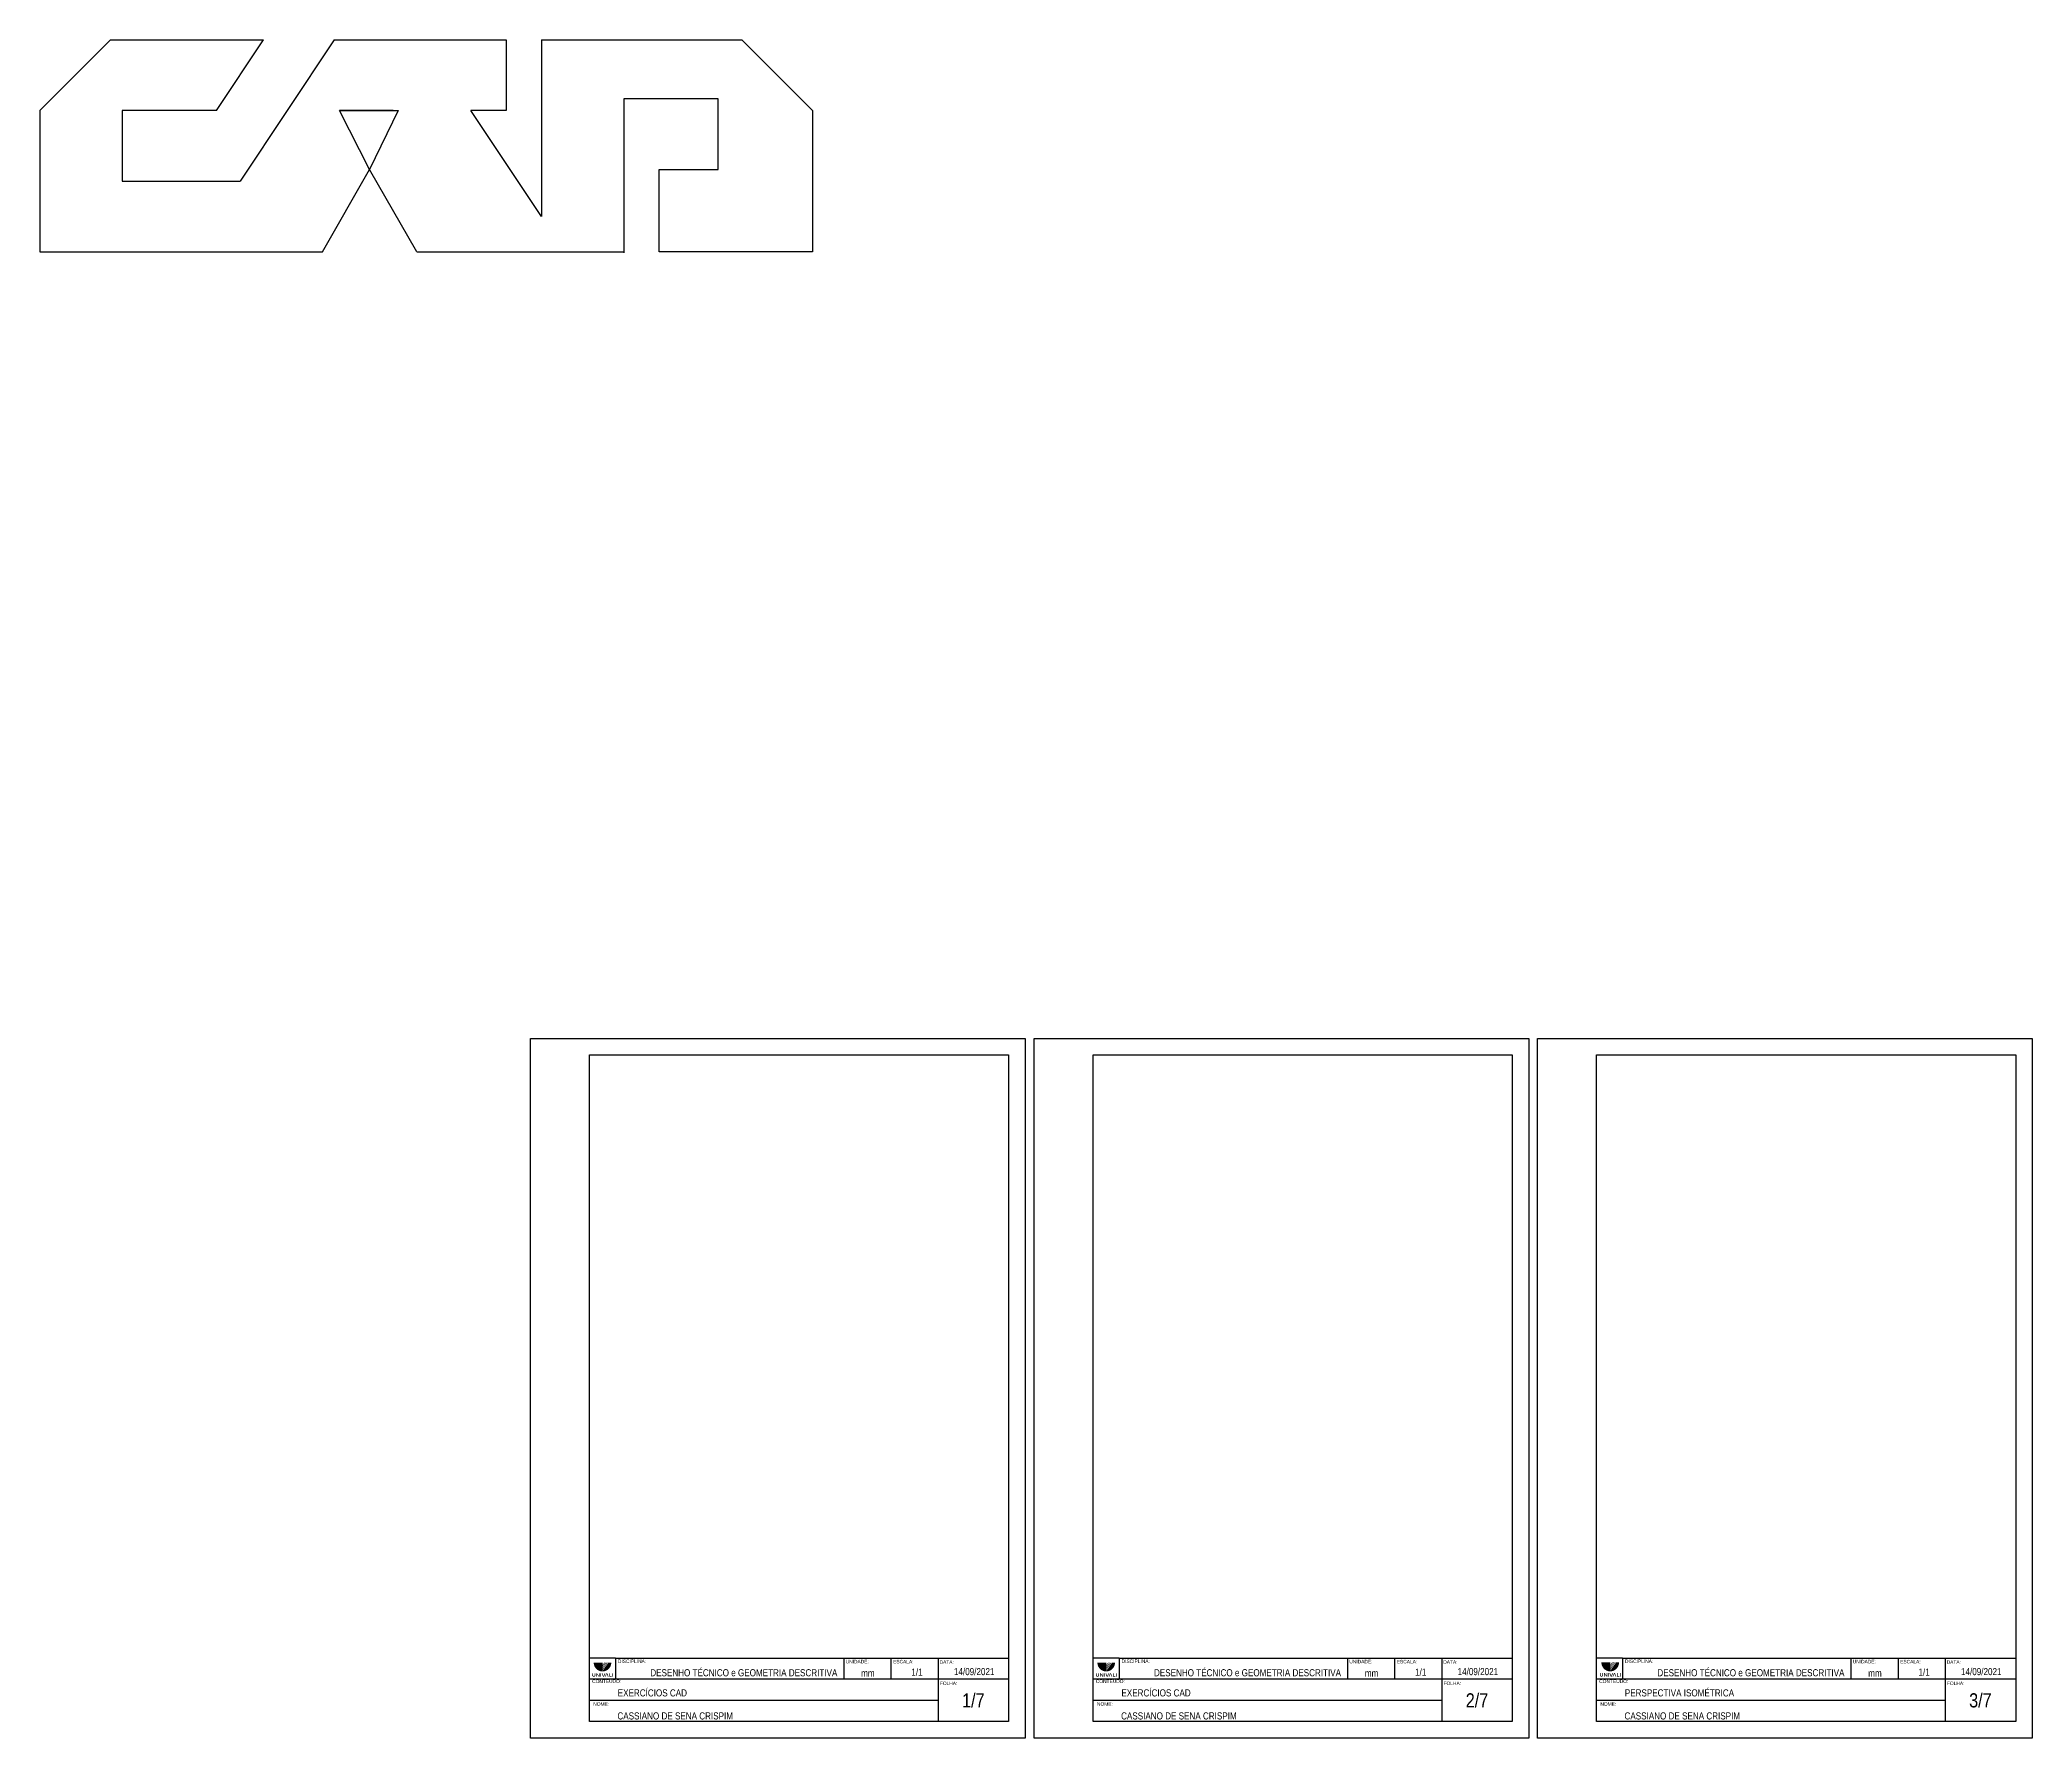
# Model space of a CAD drawing. Header units: millimetres. Extents: x 1548 to 4127, y 1955 to 3524.
# Drawn here: x 1556 to 2402, y 1955 to 2676 of the extents above; entities that cross this region are included whole.
import ezdxf

# ---------------------------------------------------------------- set-up
doc = ezdxf.new("R2010")
doc.units = ezdxf.units.MM
doc.header["$LTSCALE"] = 0.25
doc.layers.add('Prancha - Selo', color=7, linetype='Continuous', lineweight=30)
doc.styles.get("Standard").update_dxf_attribs({"font": 'arial.ttf'})

# ---------------------------------------------------------------- blocks, each defined once
blk = doc.blocks.new('A$C5FD40010')
at = {"layer": 'Prancha - Selo'}
h = blk.add_hatch(color=256, dxfattribs=at)
h.paths.add_polyline_path([(7.67, 4.2), (7.76, 4.36), (7.83, 4.53), (7.9, 4.7), (7.96, 4.87), (8.01, 5.05), (8.05, 5.24), (8.08, 5.42), (8.1, 5.61), (8.12, 5.8), (8.12, 6), (6.86, 6), (4.42, 2.46), (4.42, 2.81), (6.61, 6), (6.31, 6), (4.42, 3.27), (4.42, 3.62), (6.04, 6), (5.73, 6), (4.42, 4.08), (4.42, 4.43), (5.47, 6), (5.16, 6), (4.42, 4.91), (4.42, 6), (0.66, 6), (0.66, 5.8), (0.68, 5.61), (0.7, 5.42), (0.73, 5.24), (0.78, 5.05), (0.83, 4.87), (0.89, 4.7), (0.95, 4.53), (1.03, 4.36), (1.11, 4.2), (1.2, 4.04), (1.3, 3.89), (1.4, 3.74), (1.51, 3.6), (1.63, 3.47), (1.75, 3.33), (1.89, 3.21), (2.02, 3.09), (2.16, 2.98), (2.31, 2.88), (2.46, 2.78), (2.62, 2.69), (2.78, 2.61), (2.95, 2.53), (3.12, 2.46), (3.3, 2.41), (3.48, 2.36), (3.66, 2.31), (3.84, 2.28), (4.03, 2.26), (4.22, 2.24), (4.42, 2.24), (4.61, 2.24), (4.79, 2.26), (4.98, 2.28), (5.16, 2.31), (5.34, 2.36), (5.51, 2.41), (5.69, 2.46), (5.85, 2.53), (6.02, 2.61), (6.18, 2.69), (6.33, 2.78), (6.48, 2.88), (6.63, 2.98), (6.77, 3.09), (6.9, 3.21), (7.03, 3.33), (7.16, 3.47), (7.27, 3.6), (7.38, 3.74), (7.49, 3.89), (7.58, 4.04)])
h.paths.add_polyline_path([(8.78, 1.47), (8.51, 1.47), (8.51, 0.02), (8.78, 0.02)])
h.paths.add_polyline_path([(8.24, 0.24), (7.52, 0.24), (7.52, 1.47), (7.23, 1.47), (7.23, 0.02), (8.24, 0.02)])
h.paths.add_polyline_path([(6.4, 1.47), (6, 1.47), (5.43, 0.02), (5.72, 0.02), (6.2, 1.23), (6.68, 0.02), (6.97, 0.02)])
h.paths.add_polyline_path([(5.6, 1.47), (5.3, 1.47), (4.83, 0.26), (4.35, 1.47), (4.06, 1.47), (4.62, 0.02), (5.03, 0.02)])
h.paths.add_polyline_path([(3.81, 1.47), (3.54, 1.47), (3.54, 0.02), (3.81, 0.02)])
h.paths.add_polyline_path([(3.16, 1.47), (2.88, 1.47), (2.88, 0.35), (2.04, 1.47), (1.77, 1.47), (1.77, 0.02), (2.04, 0.02), (2.04, 1.08), (2.84, 0.02), (3.16, 0.02)])
h.paths.add_polyline_path([(1.11, 0.14), (1.14, 0.16), (1.16, 0.18), (1.19, 0.2), (1.21, 0.23), (1.23, 0.25), (1.25, 0.28), (1.27, 0.31), (1.29, 0.34), (1.31, 0.36), (1.32, 0.39), (1.33, 0.43), (1.35, 0.46), (1.36, 0.49), (1.37, 0.52), (1.37, 0.56), (1.38, 0.59), (1.39, 0.63), (1.39, 0.66), (1.39, 0.7), (1.39, 1.47), (1.11, 1.47), (1.11, 0.7), (1.11, 0.67), (1.1, 0.64), (1.1, 0.62), (1.09, 0.59), (1.09, 0.58), (1.08, 0.56), (1.07, 0.54), (1.06, 0.52), (1.05, 0.5), (1.04, 0.47), (1.02, 0.45), (1.01, 0.43), (1, 0.42), (0.98, 0.4), (0.97, 0.39), (0.95, 0.37), (0.92, 0.35), (0.9, 0.34), (0.87, 0.32), (0.85, 0.32), (0.83, 0.31), (0.81, 0.3), (0.79, 0.3), (0.77, 0.29), (0.75, 0.29), (0.72, 0.28), (0.69, 0.28), (0.66, 0.28), (0.63, 0.29), (0.61, 0.29), (0.59, 0.3), (0.57, 0.3), (0.55, 0.31), (0.54, 0.32), (0.52, 0.32), (0.5, 0.33), (0.48, 0.34), (0.47, 0.35), (0.44, 0.37), (0.42, 0.39), (0.41, 0.4), (0.39, 0.42), (0.37, 0.44), (0.36, 0.47), (0.35, 0.48), (0.33, 0.5), (0.32, 0.52), (0.32, 0.54), (0.31, 0.56), (0.3, 0.58), (0.3, 0.59), (0.29, 0.63), (0.29, 0.66), (0.28, 0.68), (0.28, 0.7), (0.28, 1.47), (0, 1.47), (0, 0.7), (0, 0.66), (0, 0.63), (0.01, 0.59), (0.01, 0.56), (0.02, 0.52), (0.03, 0.49), (0.04, 0.46), (0.05, 0.43), (0.07, 0.39), (0.08, 0.36), (0.1, 0.34), (0.12, 0.31), (0.14, 0.28), (0.16, 0.25), (0.18, 0.23), (0.2, 0.2), (0.23, 0.18), (0.25, 0.16), (0.28, 0.14), (0.31, 0.12), (0.33, 0.1), (0.36, 0.08), (0.39, 0.07), (0.43, 0.05), (0.46, 0.04), (0.49, 0.03), (0.52, 0.02), (0.55, 0.01), (0.59, 0.01), (0.62, 0), (0.66, 0), (0.69, 0), (0.73, 0), (0.76, 0), (0.8, 0.01), (0.83, 0.01), (0.86, 0.02), (0.9, 0.03), (0.93, 0.04), (0.96, 0.05), (0.99, 0.07), (1.02, 0.08), (1.05, 0.1), (1.08, 0.12)])

msp = doc.modelspace()

# ---------------------------------------------------------------- linework, layer by layer
for points in [[(1585.88, 2676.1), (1555.88, 2646.1)], [(1585.88, 2676.1), (1650.88, 2676.1)], [(1630.88, 2646.1), (1650.88, 2676.1)], [(1680.88, 2676.1), (1640.88, 2616.1)], [(1680.88, 2676.1), (1753.88, 2676.1), (1753.88, 2646.1), (1738.88, 2646.1)], [(1768.88, 2676.1), (1768.88, 2646.1), (1768.88, 2601.1), (1738.88, 2646.1)], [(1768.88, 2676.1), (1853.88, 2676.1)], [(1853.88, 2676.1), (1883.88, 2646.1)], [(1883.88, 2586.1), (1818.88, 2586.1), (1818.88, 2621.1), (1843.88, 2621.1), (1843.88, 2651.1), (1803.88, 2651.1), (1803.88, 2585.73)], [(1555.88, 2646.1), (1555.88, 2586.1), (1675.88, 2586.1)], [(1630.88, 2646.1), (1590.88, 2646.1), (1590.88, 2616.1), (1640.88, 2616.1)], [(1675.88, 2586.1), (1695.88, 2621.1), (1683.04, 2646.1)], [(1683.04, 2646.1), (1708.04, 2646.1), (1695.88, 2621.1)], [(1705.88, 2646.1), (1683.04, 2646.1)], [(1883.88, 2646.1), (1883.88, 2586.1)], [(1715.88, 2586.1), (1695.88, 2621.1)], [(1715.88, 2586.1), (1715.88, 2586.1), (1803.88, 2586.1)], [(1764.15, 2252.29), (1764.15, 2252.29), (1974.15, 2252.29), (1974.15, 1955.29), (1764.15, 1955.29), (1764.15, 2252.29)], [(1977.99, 2252.29), (1977.99, 2252.29), (2187.99, 2252.29), (2187.99, 1955.29), (1977.99, 1955.29), (1977.99, 2252.29)], [(2191.71, 2252.29), (2191.71, 2252.29), (2401.71, 2252.29), (2401.71, 1955.29), (2191.71, 1955.29), (2191.71, 2252.29)], [(1800.22, 1989.29), (1789.22, 1989.29)], [(1800.22, 1989.29), (1897.22, 1989.29)], [(1800.22, 1989.29), (1800.22, 1980.29)], [(1897.22, 1989.29), (1917.22, 1989.29)], [(1897.22, 1989.29), (1897.22, 1980.29)], [(1917.22, 1989.29), (1937.22, 1989.29)], [(1917.22, 1989.29), (1917.22, 1980.29)], [(1937.22, 1989.29), (1967.22, 1989.29)], [(1937.22, 1989.29), (1937.22, 1980.29), (1937.22, 1971.29), (1937.22, 1962.29)], [(2014.06, 1989.29), (2003.06, 1989.29)], [(2014.06, 1989.29), (2111.06, 1989.29)], [(2014.06, 1989.29), (2014.06, 1980.29)], [(2111.06, 1989.29), (2131.06, 1989.29)], [(2111.06, 1989.29), (2111.06, 1980.29)], [(2131.06, 1989.29), (2151.06, 1989.29)], [(2131.06, 1989.29), (2131.06, 1980.29)], [(2151.06, 1989.29), (2181.06, 1989.29)], [(2151.06, 1989.29), (2151.06, 1980.29), (2151.06, 1971.29), (2151.06, 1962.29)], [(2227.78, 1989.29), (2216.78, 1989.29)], [(2227.78, 1989.29), (2324.78, 1989.29)], [(2227.78, 1989.29), (2227.78, 1980.29)], [(2324.78, 1989.29), (2344.78, 1989.29)], [(2324.78, 1989.29), (2324.78, 1980.29)], [(2344.78, 1989.29), (2364.78, 1989.29)], [(2344.78, 1989.29), (2344.78, 1980.29)], [(2364.78, 1989.29), (2394.78, 1989.29)], [(2364.78, 1989.29), (2364.78, 1980.29), (2364.78, 1971.29), (2364.78, 1962.29)], [(1967.15, 1980.29), (1789.22, 1980.29)], [(2180.99, 1980.29), (2003.06, 1980.29)], [(2394.71, 1980.29), (2216.78, 1980.29)], [(1937.22, 1971.29), (1789.22, 1971.29)], [(2151.06, 1971.29), (2003.06, 1971.29)], [(2364.78, 1971.29), (2216.78, 1971.29)]]:
    msp.add_lwpolyline(points)
for points in [[(1789.22, 2245.29), (1967.15, 2245.29), (1967.15, 1962.29), (1789.22, 1962.29)], [(2003.06, 2245.29), (2180.99, 2245.29), (2180.99, 1962.29), (2003.06, 1962.29)], [(2216.78, 2245.29), (2394.71, 2245.29), (2394.71, 1962.29), (2216.78, 1962.29)]]:
    msp.add_lwpolyline(points, close=True)

# ---------------------------------------------------------------- block references
at = {"layer": 'Prancha - Selo'}
for p in [(1790.36, 1981.37), (2004.21, 1981.36), (2218.18, 1981.41)]:
    msp.add_blockref('A$C5FD40010', p, dxfattribs=at)

# ---------------------------------------------------------------- texts
for s, width, heights, insert, char_height, attachment_point in [('{\\fBahnschrift Light SemiCondensed|b0|i0|c0|p34;DISCIPLINA:}', 1.2187, [0], (1801.3, 1988.68), 1.5, 1), ('{\\fBahnschrift Light SemiCondensed|b0|i0|c0|p34;UNIDADE:}', 20, [0], (1897.98, 1988.54), 1.5, 1), ('{\\fBahnschrift Light SemiCondensed|b0|i0|c0|p34;ESCALA:}', 13.9846, [0], (1918.14, 1988.52), 1.5, 1), ('{\\fBahnschrift Light SemiCondensed|b0|i0|c0|p34;DATA:}', 26.7263, [0], (1937.86, 1988.34), 1.5, 1), ('{\\fBahnschrift Light SemiCondensed|b0|i0|c0|p34;DISCIPLINA:}', 1.2187, [0], (2015.14, 1988.68), 1.5, 1), ('{\\fBahnschrift Light SemiCondensed|b0|i0|c0|p34;UNIDADE:}', 20, [0], (2111.82, 1988.54), 1.5, 1), ('{\\fBahnschrift Light SemiCondensed|b0|i0|c0|p34;ESCALA:}', 13.9846, [0], (2131.97, 1988.52), 1.5, 1), ('{\\fBahnschrift Light SemiCondensed|b0|i0|c0|p34;DATA:}', 26.7263, [0], (2151.7, 1988.34), 1.5, 1), ('{\\fBahnschrift Light SemiCondensed|b0|i0|c0|p34;DISCIPLINA:}', 1.2187, [0], (2228.86, 1988.68), 1.5, 1), ('{\\fBahnschrift Light SemiCondensed|b0|i0|c0|p34;UNIDADE:}', 20, [0], (2325.54, 1988.54), 1.5, 1), ('{\\fBahnschrift Light SemiCondensed|b0|i0|c0|p34;ESCALA:}', 13.9846, [0], (2345.69, 1988.52), 1.5, 1), ('{\\fBahnschrift Light SemiCondensed|b0|i0|c0|p34;DATA:}', 26.7263, [0], (2365.42, 1988.34), 1.5, 1), ('{\\fBahnschrift Light SemiCondensed|b0|i0|c0|p34;CONTEÚDO:}', 9.1669, [0], (1790.36, 1980.16), 1.5, 1), ('\\pxr18.26228;{\\fBahnschrift Light SemiCondensed|b0|i0|c0|p34;DESENHO TÉCNICO e GEOMETRIA DESCRITIVA}', 141.4716, [2.131628207280301e-14], (1949.25, 1981.51), 3, 9), ('{\\fBahnschrift Light SemiCondensed|b0|i0|c0|p34;mm}', 14.1588, [0], (1904.56, 1984.4), 3, 1), ('{\\fBahnschrift Light SemiCondensed|b0|i0|c0|p34;1/1}', 13.2383, [0], (1925.89, 1984.83), 3, 1), ('{\\fBahnschrift Light SemiCondensed|b0|i0|c0|p34;FOLHA:}', 29.9304, [0], (1937.98, 1979.3), 1.5, 1), ('{\\fBahnschrift Light SemiCondensed|b0|i0|c0|p34;14/09/2021}', 26.3927, [0], (1943.96, 1985.04), 3, 1), ('{\\fBahnschrift Light SemiCondensed|b0|i0|c0|p34;CONTEÚDO:}', 9.1669, [0], (2004.19, 1980.16), 1.5, 1), ('\\pxr18.26228;{\\fBahnschrift Light SemiCondensed|b0|i0|c0|p34;DESENHO TÉCNICO e GEOMETRIA DESCRITIVA}', 141.4716, [2.131628207280301e-14], (2163.09, 1981.51), 3, 9), ('{\\fBahnschrift Light SemiCondensed|b0|i0|c0|p34;mm}', 14.1588, [0], (2118.4, 1984.4), 3, 1), ('{\\fBahnschrift Light SemiCondensed|b0|i0|c0|p34;1/1}', 13.2383, [0], (2139.73, 1984.83), 3, 1), ('{\\fBahnschrift Light SemiCondensed|b0|i0|c0|p34;FOLHA:}', 29.9304, [0], (2151.82, 1979.3), 1.5, 1), ('{\\fBahnschrift Light SemiCondensed|b0|i0|c0|p34;14/09/2021}', 26.3927, [0], (2157.79, 1985.04), 3, 1), ('{\\fBahnschrift Light SemiCondensed|b0|i0|c0|p34;CONTEÚDO:}', 9.1669, [0], (2217.91, 1980.16), 1.5, 1), ('\\pxr18.26228;{\\fBahnschrift Light SemiCondensed|b0|i0|c0|p34;DESENHO TÉCNICO e GEOMETRIA DESCRITIVA}', 141.4716, [2.131628207280301e-14], (2376.81, 1981.51), 3, 9), ('{\\fBahnschrift Light SemiCondensed|b0|i0|c0|p34;mm}', 14.1588, [0], (2332.12, 1984.4), 3, 1), ('{\\fBahnschrift Light SemiCondensed|b0|i0|c0|p34;1/1}', 13.2383, [0], (2353.45, 1984.83), 3, 1), ('{\\fBahnschrift Light SemiCondensed|b0|i0|c0|p34;FOLHA:}', 29.9304, [0], (2365.54, 1979.3), 1.5, 1), ('{\\fBahnschrift Light SemiCondensed|b0|i0|c0|p34;14/09/2021}', 26.3927, [0], (2371.51, 1985.04), 3, 1), ('\\pxl4,t43;{\\fBahnschrift Light SemiCondensed|b0|i0|c0|p34;EXERCÍCIOS CAD}', 148, [0], (1789.22, 1976), 3, 1), ('{\\fBahnschrift Light SemiCondensed|b0|i0|c0|p34;1/7}', 29.9304, [0], (1952.19, 1971.29), 6, 5), ('\\pxl4,t43;{\\fBahnschrift Light SemiCondensed|b0|i0|c0|p34;EXERCÍCIOS CAD}', 148, [0], (2003.06, 1976), 3, 1), ('{\\fBahnschrift Light SemiCondensed|b0|i0|c0|p34;2/7}', 29.9304, [0], (2166.02, 1971.29), 6, 5), ('\\pxl4,t43;{\\fBahnschrift Light SemiCondensed|b0|i0|c0|p34;PERSPECTIVA ISOMÉTRICA}', 148, [0], (2216.78, 1976), 3, 1), ('{\\fBahnschrift Light SemiCondensed|b0|i0|c0|p34;3/7}', 29.9304, [0], (2379.74, 1971.29), 6, 5), ('\\pxi1,t1;{\\fBahnschrift Light SemiCondensed|b0|i0|c0|p34;NOME:}', 148, [0], (1789.35, 1970.51), 1.5, 1), ('\\pxi4;{\\fBahnschrift Light SemiCondensed|b0|i0|c0|p34;CASSIANO DE SENA CRISPIM}', 148, [0], (1789.09, 1966.23), 3, 1), ('\\pxi1,t1;{\\fBahnschrift Light SemiCondensed|b0|i0|c0|p34;NOME:}', 148, [0], (2003.19, 1970.51), 1.5, 1), ('\\pxi4;{\\fBahnschrift Light SemiCondensed|b0|i0|c0|p34;CASSIANO DE SENA CRISPIM}', 148, [0], (2002.93, 1966.23), 3, 1), ('\\pxi1,t1;{\\fBahnschrift Light SemiCondensed|b0|i0|c0|p34;NOME:}', 148, [0], (2216.91, 1970.51), 1.5, 1), ('\\pxi4;{\\fBahnschrift Light SemiCondensed|b0|i0|c0|p34;CASSIANO DE SENA CRISPIM}', 148, [0], (2216.65, 1966.23), 3, 1)]:
    msp.add_mtext_dynamic_manual_height_columns(s, width=width, gutter_width=12.5, heights=heights, dxfattribs=dict(insert=insert, char_height=char_height, attachment_point=attachment_point))

doc.saveas('drawing.dxf')
